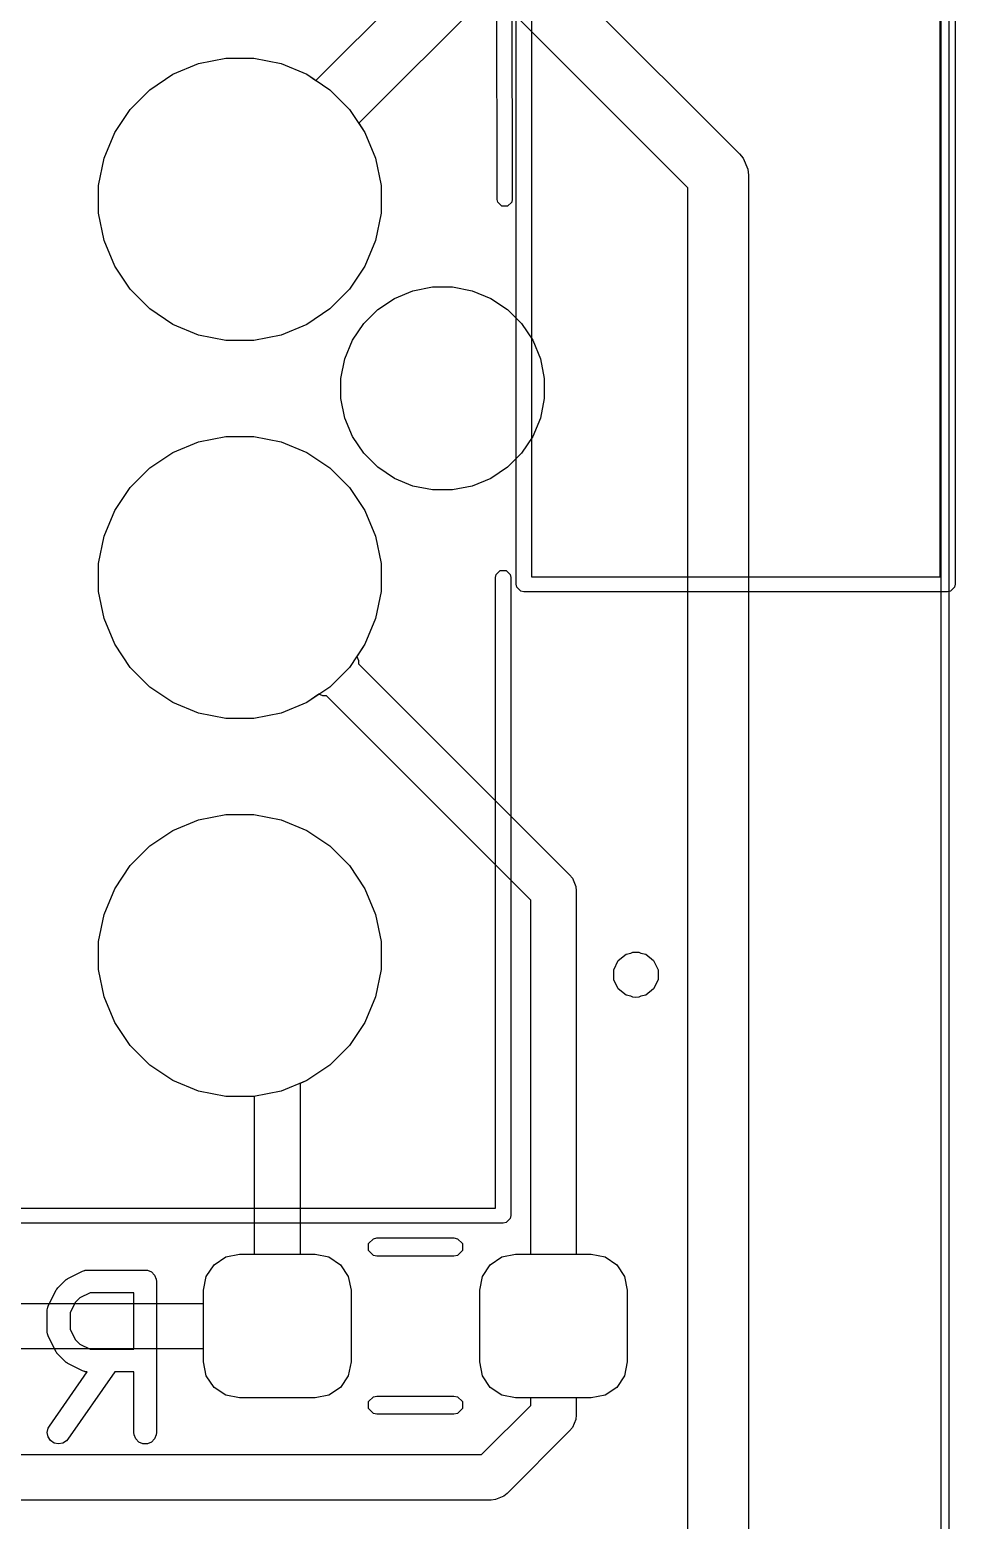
# Model space of a CAD drawing. Header units: inches. Extents: x 1.3 to 5.24, y -7.03 to -1.12.
# Drawn here: x 4.9981 to 5.2388, y -2.708 to -2.32 of the extents above; entities that cross this region are included whole.
import ezdxf

# ---------------------------------------------------------------- set-up
doc = ezdxf.new("R2010")
doc.units = ezdxf.units.IN
doc.header["$MEASUREMENT"] = 0
for name, color, linetype, true_color in [('B.Cu', 153, 'CONTINUOUS', 0x4d7fc4), ('B.Mask', 4, 'CONTINUOUS', 0x02ffee), ('B.Paste', 132, 'CONTINUOUS', 0x00c2c2), ('B.Silkscreen', 31, 'CONTINUOUS', 0xe8b2a7), ('Edge.Cuts', 254, 'CONTINUOUS', 0xd0d2cd), ('F.Cu', 13, 'CONTINUOUS', 0xc83434), ('F.Mask', 201, 'CONTINUOUS', 0xd864ff), ('F.Paste', 253, 'CONTINUOUS', 0xb4a09a), ('F.Silkscreen', 41, 'CONTINUOUS', 0xf2eda1), ('In1.Cu', 91, 'CONTINUOUS', 0x7fc87f), ('In2.Cu', 33, 'CONTINUOUS', 0xce7d2c)]:
    doc.layers.add(name, color=color, linetype=linetype, true_color=true_color)

msp = doc.modelspace()

# ---------------------------------------------------------------- linework, layer by layer
at = {"layer": 'B.Cu', "linetype": 'CONTINUOUS'}
for p, q in [((5.23524, -7.02657), (5.23524, -1.12303)), ((5.2372, -1.12205), (5.2372, -7.02756)), ((5.04204, -2.32885), (5.04914, -2.32744)), ((5.04914, -2.32744), (5.05637, -2.32744)), ((5.05637, -2.32744), (5.06347, -2.32885)), ((5.02934, -2.33564), (5.03536, -2.33162)), ((5.03536, -2.33162), (5.04204, -2.32885)), ((5.06347, -2.32885), (5.07015, -2.33162)), ((5.07015, -2.33162), (5.07617, -2.33564)), ((5.02422, -2.34076), (5.02934, -2.33564)), ((5.07617, -2.33564), (5.08129, -2.34076)), ((5.0202, -2.34677), (5.02422, -2.34076)), ((5.08129, -2.34076), (5.08531, -2.34677)), ((5.01744, -2.35346), (5.0202, -2.34677)), ((5.08531, -2.34677), (5.08808, -2.35346)), ((5.01602, -2.36056), (5.01744, -2.35346)), ((5.08808, -2.35346), (5.08949, -2.36056)), ((5.01602, -2.36779), (5.01602, -2.36056)), ((5.08949, -2.36056), (5.08949, -2.36779)), ((5.01744, -2.37489), (5.01602, -2.36779)), ((5.08949, -2.36779), (5.08808, -2.37489)), ((5.0202, -2.38157), (5.01744, -2.37489)), ((5.08808, -2.37489), (5.08531, -2.38157)), ((5.02422, -2.38759), (5.0202, -2.38157)), ((5.08531, -2.38157), (5.08129, -2.38759)), ((5.02934, -2.3927), (5.02422, -2.38759)), ((5.08129, -2.38759), (5.07617, -2.3927)), ((5.03536, -2.39672), (5.02934, -2.3927)), ((5.07617, -2.3927), (5.07015, -2.39672)), ((5.04204, -2.39949), (5.03536, -2.39672)), ((5.07015, -2.39672), (5.06347, -2.39949)), ((5.04914, -2.4009), (5.04204, -2.39949)), ((5.05637, -2.4009), (5.04914, -2.4009)), ((5.06347, -2.39949), (5.05637, -2.4009)), ((5.03536, -2.43005), (5.04204, -2.42728)), ((5.04204, -2.42728), (5.04914, -2.42587)), ((5.04914, -2.42587), (5.05637, -2.42587)), ((5.05637, -2.42587), (5.06347, -2.42728)), ((5.06347, -2.42728), (5.07015, -2.43005)), ((5.02934, -2.43407), (5.03536, -2.43005)), ((5.07015, -2.43005), (5.07617, -2.43407)), ((5.02422, -2.43918), (5.02934, -2.43407)), ((5.07617, -2.43407), (5.08129, -2.43918)), ((5.0202, -2.4452), (5.02422, -2.43918)), ((5.08129, -2.43918), (5.08531, -2.4452)), ((5.01744, -2.45188), (5.0202, -2.4452)), ((5.08531, -2.4452), (5.08808, -2.45188)), ((5.01602, -2.45898), (5.01744, -2.45188)), ((5.08808, -2.45188), (5.08949, -2.45898)), ((5.01602, -2.46622), (5.01602, -2.45898)), ((5.08949, -2.45898), (5.08949, -2.46622)), ((5.01744, -2.47331), (5.01602, -2.46622)), ((5.08949, -2.46622), (5.08808, -2.47331)), ((5.0202, -2.48), (5.01744, -2.47331)), ((5.08808, -2.47331), (5.08531, -2.48)), ((5.02422, -2.48601), (5.0202, -2.48)), ((5.08531, -2.48), (5.08319, -2.48317)), ((5.02934, -2.49113), (5.02422, -2.48601)), ((5.08319, -2.48317), (5.08361, -2.48419)), ((5.08361, -2.48419), (5.08361, -2.4851)), ((5.08361, -2.4851), (5.13853, -2.54002)), ((5.03536, -2.49515), (5.02934, -2.49113)), ((5.07333, -2.49303), (5.07015, -2.49515)), ((5.07435, -2.49345), (5.07333, -2.49303)), ((5.07526, -2.49345), (5.07435, -2.49345)), ((5.12844, -2.54664), (5.07526, -2.49345)), ((5.04204, -2.49792), (5.03536, -2.49515)), ((5.04914, -2.49933), (5.04204, -2.49792)), ((5.06347, -2.49792), (5.05637, -2.49933)), ((5.07015, -2.49515), (5.06347, -2.49792)), ((5.05637, -2.49933), (5.04914, -2.49933)), ((5.04204, -2.5257), (5.04914, -2.52429)), ((5.04914, -2.52429), (5.05637, -2.52429)), ((5.05637, -2.52429), (5.06347, -2.5257)), ((5.02934, -2.53249), (5.03536, -2.52847)), ((5.03536, -2.52847), (5.04204, -2.5257)), ((5.06347, -2.5257), (5.07015, -2.52847)), ((5.07015, -2.52847), (5.07617, -2.53249)), ((5.02422, -2.53761), (5.02934, -2.53249)), ((5.07617, -2.53249), (5.08129, -2.53761)), ((5.0202, -2.54362), (5.02422, -2.53761)), ((5.08129, -2.53761), (5.08531, -2.54362)), ((5.13853, -2.54002), (5.13926, -2.54091)), ((5.13926, -2.54091), (5.13978, -2.54216)), ((5.01744, -2.55031), (5.0202, -2.54362)), ((5.08531, -2.54362), (5.08808, -2.55031)), ((5.13978, -2.54216), (5.14014, -2.54304)), ((5.14014, -2.54304), (5.14026, -2.54419)), ((5.14026, -2.54419), (5.14026, -2.63878)), ((5.12844, -2.63878), (5.12844, -2.54664)), ((5.01602, -2.55741), (5.01744, -2.55031)), ((5.08808, -2.55031), (5.08949, -2.55741)), ((5.01602, -2.56464), (5.01602, -2.55741)), ((5.08949, -2.55741), (5.08949, -2.56464)), ((5.01744, -2.57174), (5.01602, -2.56464)), ((5.08949, -2.56464), (5.08808, -2.57174)), ((5.0202, -2.57842), (5.01744, -2.57174)), ((5.08808, -2.57174), (5.08531, -2.57842)), ((5.02422, -2.58444), (5.0202, -2.57842)), ((5.08531, -2.57842), (5.08129, -2.58444)), ((5.02934, -2.58955), (5.02422, -2.58444)), ((5.08129, -2.58444), (5.07617, -2.58955)), ((5.03536, -2.59357), (5.02934, -2.58955)), ((5.07617, -2.58955), (5.07015, -2.59357)), ((5.04204, -2.59634), (5.03536, -2.59357)), ((5.07015, -2.59357), (5.06841, -2.5943)), ((5.06841, -2.5943), (5.06841, -2.63878)), ((5.04914, -2.59776), (5.04204, -2.59634)), ((5.05637, -2.59776), (5.04914, -2.59776)), ((5.05659, -2.59771), (5.05637, -2.59776)), ((5.05659, -2.63878), (5.05659, -2.59771)), ((5.04402, -2.64455), (5.04605, -2.64152)), ((5.04605, -2.64152), (5.04908, -2.63949)), ((5.04908, -2.63949), (5.05266, -2.63878)), ((5.05266, -2.63878), (5.05659, -2.63878)), ((5.06841, -2.63878), (5.07234, -2.63878)), ((5.07234, -2.63878), (5.07592, -2.63949)), ((5.07592, -2.63949), (5.07895, -2.64152)), ((5.07895, -2.64152), (5.08098, -2.64455)), ((5.11587, -2.64455), (5.1179, -2.64152)), ((5.1179, -2.64152), (5.12093, -2.63949)), ((5.12093, -2.63949), (5.12451, -2.63878)), ((5.12451, -2.63878), (5.12844, -2.63878)), ((5.14026, -2.63878), (5.14419, -2.63878)), ((5.14419, -2.63878), (5.14777, -2.63949)), ((5.14777, -2.63949), (5.1508, -2.64152)), ((5.1508, -2.64152), (5.15283, -2.64455)), ((5.04331, -2.64813), (5.04402, -2.64455)), ((5.08098, -2.64455), (5.08169, -2.64813)), ((5.11516, -2.64813), (5.11587, -2.64455)), ((5.15283, -2.64455), (5.15354, -2.64813)), ((5.04331, -2.65157), (5.04331, -2.64813)), ((5.08169, -2.64813), (5.08169, -2.66683)), ((5.11516, -2.66683), (5.11516, -2.64813)), ((5.15354, -2.64813), (5.15354, -2.66683)), ((4.90402, -2.65157), (5.04331, -2.65157)), ((5.04331, -2.66339), (4.90157, -2.66339)), ((5.04331, -2.66683), (5.04331, -2.66339)), ((5.04402, -2.67041), (5.04331, -2.66683)), ((5.08169, -2.66683), (5.08098, -2.67041)), ((5.11587, -2.67041), (5.11516, -2.66683)), ((5.15354, -2.66683), (5.15283, -2.67041)), ((5.04605, -2.67344), (5.04402, -2.67041)), ((5.08098, -2.67041), (5.07895, -2.67344)), ((5.1179, -2.67344), (5.11587, -2.67041)), ((5.15283, -2.67041), (5.1508, -2.67344)), ((5.04908, -2.67547), (5.04605, -2.67344)), ((5.05266, -2.67618), (5.04908, -2.67547)), ((5.07234, -2.67618), (5.05266, -2.67618)), ((5.07592, -2.67547), (5.07234, -2.67618)), ((5.07895, -2.67344), (5.07592, -2.67547)), ((5.12093, -2.67547), (5.1179, -2.67344)), ((5.12451, -2.67618), (5.12093, -2.67547)), ((5.12844, -2.67618), (5.12451, -2.67618)), ((5.12844, -2.67816), (5.12844, -2.67618)), ((5.14419, -2.67618), (5.14026, -2.67618)), ((5.14026, -2.67618), (5.14026, -2.68061)), ((5.14777, -2.67547), (5.14419, -2.67618)), ((5.1508, -2.67344), (5.14777, -2.67547)), ((5.11566, -2.69094), (5.12844, -2.67816)), ((5.14026, -2.68061), (5.14014, -2.68176)), ((5.13926, -2.68389), (5.13853, -2.68479)), ((5.14014, -2.68176), (5.13926, -2.68389)), ((5.13853, -2.68479), (5.12229, -2.70103)), ((4.90402, -2.69094), (5.11566, -2.69094)), ((5.11811, -2.70276), (4.90157, -2.70276)), ((5.11926, -2.70264), (5.11811, -2.70276)), ((5.12014, -2.70228), (5.11926, -2.70264)), ((5.12139, -2.70176), (5.12014, -2.70228)), ((5.12229, -2.70103), (5.12139, -2.70176))]:
    msp.add_line(p, q, dxfattribs=at)
at = {"layer": 'B.Mask', "linetype": 'CONTINUOUS'}
for p, q in [((5.23524, -7.02657), (5.23524, -1.12303)), ((5.2372, -1.12205), (5.2372, -7.02756)), ((5.04204, -2.32885), (5.04914, -2.32744)), ((5.04914, -2.32744), (5.05637, -2.32744)), ((5.05637, -2.32744), (5.06347, -2.32885)), ((5.02934, -2.33564), (5.03536, -2.33162)), ((5.03536, -2.33162), (5.04204, -2.32885)), ((5.06347, -2.32885), (5.07015, -2.33162)), ((5.07015, -2.33162), (5.07617, -2.33564)), ((5.02422, -2.34076), (5.02934, -2.33564)), ((5.07617, -2.33564), (5.08129, -2.34076)), ((5.0202, -2.34677), (5.02422, -2.34076)), ((5.08129, -2.34076), (5.08531, -2.34677)), ((5.01744, -2.35346), (5.0202, -2.34677)), ((5.08531, -2.34677), (5.08808, -2.35346)), ((5.01602, -2.36056), (5.01744, -2.35346)), ((5.08808, -2.35346), (5.08949, -2.36056)), ((5.01602, -2.36779), (5.01602, -2.36056)), ((5.08949, -2.36056), (5.08949, -2.36779)), ((5.01744, -2.37489), (5.01602, -2.36779)), ((5.08949, -2.36779), (5.08808, -2.37489)), ((5.0202, -2.38157), (5.01744, -2.37489)), ((5.08808, -2.37489), (5.08531, -2.38157)), ((5.02422, -2.38759), (5.0202, -2.38157)), ((5.08531, -2.38157), (5.08129, -2.38759)), ((5.02934, -2.3927), (5.02422, -2.38759)), ((5.08129, -2.38759), (5.07617, -2.3927)), ((5.09298, -2.38995), (5.0978, -2.38796)), ((5.0978, -2.38796), (5.10291, -2.38694)), ((5.10291, -2.38694), (5.10812, -2.38694)), ((5.10812, -2.38694), (5.11323, -2.38796)), ((5.11323, -2.38796), (5.11804, -2.38995)), ((5.03536, -2.39672), (5.02934, -2.3927)), ((5.07617, -2.3927), (5.07015, -2.39672)), ((5.08497, -2.39653), (5.08865, -2.39284)), ((5.08865, -2.39284), (5.09298, -2.38995)), ((5.11804, -2.38995), (5.12237, -2.39284)), ((5.12237, -2.39284), (5.12605, -2.39653)), ((5.04204, -2.39949), (5.03536, -2.39672)), ((5.07015, -2.39672), (5.06347, -2.39949)), ((5.08207, -2.40086), (5.08497, -2.39653)), ((5.12605, -2.39653), (5.12895, -2.40086)), ((5.04914, -2.4009), (5.04204, -2.39949)), ((5.05637, -2.4009), (5.04914, -2.4009)), ((5.06347, -2.39949), (5.05637, -2.4009)), ((5.08008, -2.40567), (5.08207, -2.40086)), ((5.12895, -2.40086), (5.13094, -2.40567)), ((5.07906, -2.41078), (5.08008, -2.40567)), ((5.13094, -2.40567), (5.13196, -2.41078)), ((5.07906, -2.41599), (5.07906, -2.41078)), ((5.13196, -2.41078), (5.13196, -2.41599)), ((5.08008, -2.4211), (5.07906, -2.41599)), ((5.13196, -2.41599), (5.13094, -2.4211)), ((5.08207, -2.42591), (5.08008, -2.4211)), ((5.13094, -2.4211), (5.12895, -2.42591)), ((5.03536, -2.43005), (5.04204, -2.42728)), ((5.04204, -2.42728), (5.04914, -2.42587)), ((5.04914, -2.42587), (5.05637, -2.42587)), ((5.05637, -2.42587), (5.06347, -2.42728)), ((5.06347, -2.42728), (5.07015, -2.43005)), ((5.08497, -2.43024), (5.08207, -2.42591)), ((5.12895, -2.42591), (5.12605, -2.43024)), ((5.02934, -2.43407), (5.03536, -2.43005)), ((5.07015, -2.43005), (5.07617, -2.43407)), ((5.08865, -2.43393), (5.08497, -2.43024)), ((5.12605, -2.43024), (5.12237, -2.43393)), ((5.02422, -2.43918), (5.02934, -2.43407)), ((5.07617, -2.43407), (5.08129, -2.43918)), ((5.09298, -2.43682), (5.08865, -2.43393)), ((5.12237, -2.43393), (5.11804, -2.43682)), ((5.0202, -2.4452), (5.02422, -2.43918)), ((5.08129, -2.43918), (5.08531, -2.4452)), ((5.0978, -2.43882), (5.09298, -2.43682)), ((5.10291, -2.43983), (5.0978, -2.43882)), ((5.10812, -2.43983), (5.10291, -2.43983)), ((5.11323, -2.43882), (5.10812, -2.43983)), ((5.11804, -2.43682), (5.11323, -2.43882)), ((5.01744, -2.45188), (5.0202, -2.4452)), ((5.08531, -2.4452), (5.08808, -2.45188)), ((5.01602, -2.45898), (5.01744, -2.45188)), ((5.08808, -2.45188), (5.08949, -2.45898)), ((5.01602, -2.46622), (5.01602, -2.45898)), ((5.08949, -2.45898), (5.08949, -2.46622)), ((5.01744, -2.47331), (5.01602, -2.46622)), ((5.08949, -2.46622), (5.08808, -2.47331)), ((5.0202, -2.48), (5.01744, -2.47331)), ((5.08808, -2.47331), (5.08531, -2.48)), ((5.02422, -2.48601), (5.0202, -2.48)), ((5.08531, -2.48), (5.08129, -2.48601)), ((5.02934, -2.49113), (5.02422, -2.48601)), ((5.08129, -2.48601), (5.07617, -2.49113)), ((5.03536, -2.49515), (5.02934, -2.49113)), ((5.07617, -2.49113), (5.07015, -2.49515)), ((5.04204, -2.49792), (5.03536, -2.49515)), ((5.04914, -2.49933), (5.04204, -2.49792)), ((5.06347, -2.49792), (5.05637, -2.49933)), ((5.07015, -2.49515), (5.06347, -2.49792)), ((5.05637, -2.49933), (5.04914, -2.49933)), ((5.04204, -2.5257), (5.04914, -2.52429)), ((5.04914, -2.52429), (5.05637, -2.52429)), ((5.05637, -2.52429), (5.06347, -2.5257)), ((5.02934, -2.53249), (5.03536, -2.52847)), ((5.03536, -2.52847), (5.04204, -2.5257)), ((5.06347, -2.5257), (5.07015, -2.52847)), ((5.07015, -2.52847), (5.07617, -2.53249)), ((5.02422, -2.53761), (5.02934, -2.53249)), ((5.07617, -2.53249), (5.08129, -2.53761)), ((5.0202, -2.54362), (5.02422, -2.53761)), ((5.08129, -2.53761), (5.08531, -2.54362)), ((5.01744, -2.55031), (5.0202, -2.54362)), ((5.08531, -2.54362), (5.08808, -2.55031)), ((5.01602, -2.55741), (5.01744, -2.55031)), ((5.08808, -2.55031), (5.08949, -2.55741)), ((5.01602, -2.56464), (5.01602, -2.55741)), ((5.08949, -2.55741), (5.08949, -2.56464)), ((5.01744, -2.57174), (5.01602, -2.56464)), ((5.08949, -2.56464), (5.08808, -2.57174)), ((5.0202, -2.57842), (5.01744, -2.57174)), ((5.08808, -2.57174), (5.08531, -2.57842)), ((5.02422, -2.58444), (5.0202, -2.57842)), ((5.08531, -2.57842), (5.08129, -2.58444)), ((5.02934, -2.58955), (5.02422, -2.58444)), ((5.08129, -2.58444), (5.07617, -2.58955)), ((5.03536, -2.59357), (5.02934, -2.58955)), ((5.07617, -2.58955), (5.07015, -2.59357)), ((5.04204, -2.59634), (5.03536, -2.59357)), ((5.07015, -2.59357), (5.06347, -2.59634)), ((5.04914, -2.59776), (5.04204, -2.59634)), ((5.05637, -2.59776), (5.04914, -2.59776)), ((5.06347, -2.59634), (5.05637, -2.59776)), ((5.04402, -2.64455), (5.04605, -2.64152)), ((5.04605, -2.64152), (5.04908, -2.63949)), ((5.04908, -2.63949), (5.05266, -2.63878)), ((5.05266, -2.63878), (5.07234, -2.63878)), ((5.07234, -2.63878), (5.07592, -2.63949)), ((5.07592, -2.63949), (5.07895, -2.64152)), ((5.07895, -2.64152), (5.08098, -2.64455)), ((5.11587, -2.64455), (5.1179, -2.64152)), ((5.1179, -2.64152), (5.12093, -2.63949)), ((5.12093, -2.63949), (5.12451, -2.63878)), ((5.12451, -2.63878), (5.14419, -2.63878)), ((5.14419, -2.63878), (5.14777, -2.63949)), ((5.14777, -2.63949), (5.1508, -2.64152)), ((5.1508, -2.64152), (5.15283, -2.64455)), ((5.04331, -2.64813), (5.04402, -2.64455)), ((5.08098, -2.64455), (5.08169, -2.64813)), ((5.11516, -2.64813), (5.11587, -2.64455)), ((5.15283, -2.64455), (5.15354, -2.64813)), ((5.04331, -2.66683), (5.04331, -2.64813)), ((5.08169, -2.64813), (5.08169, -2.66683)), ((5.11516, -2.66683), (5.11516, -2.64813)), ((5.15354, -2.64813), (5.15354, -2.66683)), ((5.04402, -2.67041), (5.04331, -2.66683)), ((5.08169, -2.66683), (5.08098, -2.67041)), ((5.11587, -2.67041), (5.11516, -2.66683)), ((5.15354, -2.66683), (5.15283, -2.67041)), ((5.04605, -2.67344), (5.04402, -2.67041)), ((5.08098, -2.67041), (5.07895, -2.67344)), ((5.1179, -2.67344), (5.11587, -2.67041)), ((5.15283, -2.67041), (5.1508, -2.67344)), ((5.04908, -2.67547), (5.04605, -2.67344)), ((5.05266, -2.67618), (5.04908, -2.67547)), ((5.07234, -2.67618), (5.05266, -2.67618)), ((5.07592, -2.67547), (5.07234, -2.67618)), ((5.07895, -2.67344), (5.07592, -2.67547)), ((5.12093, -2.67547), (5.1179, -2.67344)), ((5.12451, -2.67618), (5.12093, -2.67547)), ((5.14419, -2.67618), (5.12451, -2.67618)), ((5.14777, -2.67547), (5.14419, -2.67618)), ((5.1508, -2.67344), (5.14777, -2.67547))]:
    msp.add_line(p, q, dxfattribs=at)
at = {"layer": 'B.Paste', "linetype": 'CONTINUOUS'}
for p, q in [((5.23524, -7.02657), (5.23524, -1.12303)), ((5.2372, -1.12205), (5.2372, -7.02756)), ((5.04402, -2.64455), (5.04605, -2.64152)), ((5.04605, -2.64152), (5.04908, -2.63949)), ((5.04908, -2.63949), (5.05266, -2.63878)), ((5.05266, -2.63878), (5.07234, -2.63878)), ((5.07234, -2.63878), (5.07592, -2.63949)), ((5.07592, -2.63949), (5.07895, -2.64152)), ((5.07895, -2.64152), (5.08098, -2.64455)), ((5.11587, -2.64455), (5.1179, -2.64152)), ((5.1179, -2.64152), (5.12093, -2.63949)), ((5.12093, -2.63949), (5.12451, -2.63878)), ((5.12451, -2.63878), (5.14419, -2.63878)), ((5.14419, -2.63878), (5.14777, -2.63949)), ((5.14777, -2.63949), (5.1508, -2.64152)), ((5.1508, -2.64152), (5.15283, -2.64455)), ((5.04331, -2.64813), (5.04402, -2.64455)), ((5.08098, -2.64455), (5.08169, -2.64813)), ((5.11516, -2.64813), (5.11587, -2.64455)), ((5.15283, -2.64455), (5.15354, -2.64813)), ((5.04331, -2.66683), (5.04331, -2.64813)), ((5.08169, -2.64813), (5.08169, -2.66683)), ((5.11516, -2.66683), (5.11516, -2.64813)), ((5.15354, -2.64813), (5.15354, -2.66683)), ((5.04402, -2.67041), (5.04331, -2.66683)), ((5.08169, -2.66683), (5.08098, -2.67041)), ((5.11587, -2.67041), (5.11516, -2.66683)), ((5.15354, -2.66683), (5.15283, -2.67041)), ((5.04605, -2.67344), (5.04402, -2.67041)), ((5.08098, -2.67041), (5.07895, -2.67344)), ((5.1179, -2.67344), (5.11587, -2.67041)), ((5.15283, -2.67041), (5.1508, -2.67344)), ((5.04908, -2.67547), (5.04605, -2.67344)), ((5.05266, -2.67618), (5.04908, -2.67547)), ((5.07234, -2.67618), (5.05266, -2.67618)), ((5.07592, -2.67547), (5.07234, -2.67618)), ((5.07895, -2.67344), (5.07592, -2.67547)), ((5.12093, -2.67547), (5.1179, -2.67344)), ((5.12451, -2.67618), (5.12093, -2.67547)), ((5.14419, -2.67618), (5.12451, -2.67618)), ((5.14777, -2.67547), (5.14419, -2.67618)), ((5.1508, -2.67344), (5.14777, -2.67547))]:
    msp.add_line(p, q, dxfattribs=at)
at = {"layer": 'B.Silkscreen', "linetype": 'CONTINUOUS'}
for p, q in [((5.23524, -7.02657), (5.23524, -1.12303)), ((5.2372, -1.12205), (5.2372, -7.02756)), ((5.08621, -2.63601), (5.08749, -2.63473)), ((5.08621, -2.63781), (5.08621, -2.63601)), ((5.08749, -2.63909), (5.08621, -2.63781)), ((5.08749, -2.63473), (5.0884, -2.63455)), ((5.0884, -2.63455), (5.10845, -2.63455)), ((5.10845, -2.63455), (5.10936, -2.63473)), ((5.10936, -2.63473), (5.11064, -2.63601)), ((5.11064, -2.63781), (5.10936, -2.63909)), ((5.11064, -2.63601), (5.11064, -2.63781)), ((5.0884, -2.63927), (5.08749, -2.63909)), ((5.10845, -2.63927), (5.0884, -2.63927)), ((5.10936, -2.63909), (5.10845, -2.63927)), ((5.00541, -2.64752), (5.00729, -2.64565)), ((5.00729, -2.64565), (5.00751, -2.64546)), ((5.00751, -2.64546), (5.00756, -2.6454)), ((5.00756, -2.6454), (5.00765, -2.64535)), ((5.00765, -2.64535), (5.00773, -2.64528)), ((5.00773, -2.64528), (5.00781, -2.64525)), ((5.00781, -2.64525), (5.00805, -2.64509)), ((5.00805, -2.64509), (5.0118, -2.64322)), ((5.0118, -2.64322), (5.01234, -2.64301)), ((5.01234, -2.64301), (5.01245, -2.643)), ((5.01245, -2.643), (5.01255, -2.64296)), ((5.01255, -2.64296), (5.01312, -2.64291)), ((5.01312, -2.64291), (5.02812, -2.64291)), ((5.02812, -2.64291), (5.0287, -2.64296)), ((5.0287, -2.64296), (5.02976, -2.6434)), ((5.02976, -2.6434), (5.03058, -2.64422)), ((5.03058, -2.64422), (5.03102, -2.64528)), ((5.03102, -2.64528), (5.03107, -2.64586)), ((5.03107, -2.64586), (5.03107, -2.68523)), ((5.00298, -2.65204), (5.00486, -2.64829)), ((5.00486, -2.64829), (5.00501, -2.64804)), ((5.00501, -2.64804), (5.00504, -2.64797)), ((5.00504, -2.64797), (5.00511, -2.64789)), ((5.00511, -2.64789), (5.00517, -2.6478)), ((5.00517, -2.6478), (5.00523, -2.64775)), ((5.00523, -2.64775), (5.00541, -2.64752)), ((5.01382, -2.64881), (5.01112, -2.65016)), ((5.02517, -2.64881), (5.01382, -2.64881)), ((5.02517, -2.66353), (5.02517, -2.64881)), ((5.00267, -2.65336), (5.00273, -2.65278)), ((5.00267, -2.65898), (5.00267, -2.65336)), ((5.00273, -2.65278), (5.00277, -2.65268)), ((5.00277, -2.65268), (5.00278, -2.65258)), ((5.00278, -2.65258), (5.00298, -2.65204)), ((5.00993, -2.65136), (5.00858, -2.65406)), ((5.01112, -2.65016), (5.00993, -2.65136)), ((5.00858, -2.65406), (5.00858, -2.65829)), ((5.00273, -2.65956), (5.00267, -2.65898)), ((5.00277, -2.65966), (5.00273, -2.65956)), ((5.00278, -2.65976), (5.00277, -2.65966)), ((5.00298, -2.6603), (5.00278, -2.65976)), ((5.00486, -2.66405), (5.00298, -2.6603)), ((5.00858, -2.65829), (5.00993, -2.66098)), ((5.00993, -2.66098), (5.01112, -2.66218)), ((5.00501, -2.6643), (5.00486, -2.66405)), ((5.00504, -2.66437), (5.00501, -2.6643)), ((5.00511, -2.66445), (5.00504, -2.66437)), ((5.00517, -2.66454), (5.00511, -2.66445)), ((5.00523, -2.66459), (5.00517, -2.66454)), ((5.00541, -2.66482), (5.00523, -2.66459)), ((5.00729, -2.66669), (5.00541, -2.66482)), ((5.01112, -2.66218), (5.01382, -2.66353)), ((5.01382, -2.66353), (5.02517, -2.66353)), ((5.00751, -2.66688), (5.00729, -2.66669)), ((5.00756, -2.66694), (5.00751, -2.66688)), ((5.00765, -2.667), (5.00756, -2.66694)), ((5.00773, -2.66706), (5.00765, -2.667)), ((5.00781, -2.66709), (5.00773, -2.66706)), ((5.00805, -2.66725), (5.00781, -2.66709)), ((5.0118, -2.66912), (5.00805, -2.66725)), ((5.01234, -2.66933), (5.0118, -2.66912)), ((5.00321, -2.68354), (5.01308, -2.66943)), ((5.02028, -2.66943), (5.00804, -2.68692)), ((5.01245, -2.66934), (5.01234, -2.66933)), ((5.01255, -2.66938), (5.01245, -2.66934)), ((5.01308, -2.66943), (5.01255, -2.66938)), ((5.02517, -2.66943), (5.02028, -2.66943)), ((5.02517, -2.68523), (5.02517, -2.66943)), ((5.08621, -2.67715), (5.08749, -2.67587)), ((5.08749, -2.67587), (5.0884, -2.67569)), ((5.0884, -2.67569), (5.10845, -2.67569)), ((5.10845, -2.67569), (5.10936, -2.67587)), ((5.10936, -2.67587), (5.11064, -2.67715)), ((5.08621, -2.67896), (5.08621, -2.67715)), ((5.08749, -2.68023), (5.08621, -2.67896)), ((5.0884, -2.68041), (5.08749, -2.68023)), ((5.10845, -2.68041), (5.0884, -2.68041)), ((5.10936, -2.68023), (5.10845, -2.68041)), ((5.11064, -2.67896), (5.10936, -2.68023)), ((5.11064, -2.67715), (5.11064, -2.67896)), ((5.00267, -2.68517), (5.00292, -2.68404)), ((5.00292, -2.68404), (5.00321, -2.68354)), ((5.00287, -2.6863), (5.00267, -2.68517)), ((5.00349, -2.68727), (5.00287, -2.6863)), ((5.00444, -2.68793), (5.00349, -2.68727)), ((5.00556, -2.68818), (5.00444, -2.68793)), ((5.00669, -2.68798), (5.00556, -2.68818)), ((5.00767, -2.68736), (5.00669, -2.68798)), ((5.00804, -2.68692), (5.00767, -2.68736)), ((5.02523, -2.68581), (5.02517, -2.68523)), ((5.02567, -2.68687), (5.02523, -2.68581)), ((5.02648, -2.68768), (5.02567, -2.68687)), ((5.02755, -2.68813), (5.02648, -2.68768)), ((5.0287, -2.68813), (5.02755, -2.68813)), ((5.02976, -2.68768), (5.0287, -2.68813)), ((5.03058, -2.68687), (5.02976, -2.68768)), ((5.03102, -2.68581), (5.03058, -2.68687)), ((5.03107, -2.68523), (5.03102, -2.68581))]:
    msp.add_line(p, q, dxfattribs=at)
at = {"layer": 'Edge.Cuts', "linetype": 'CONTINUOUS'}
for p, q in [((5.23524, -7.02657), (5.23524, -1.12303)), ((5.2372, -1.12205), (5.2372, -7.02756))]:
    msp.add_line(p, q, dxfattribs=at)
at = {"layer": 'F.Cu', "linetype": 'CONTINUOUS'}
for p, q in [((5.23524, -7.02657), (5.23524, -1.12303)), ((5.2372, -1.12205), (5.2372, -7.02756)), ((5.07256, -2.33323), (5.11024, -2.29556)), ((5.12598, -2.29556), (5.18273, -2.35231)), ((5.11811, -2.30995), (5.0837, -2.34437)), ((5.16929, -2.36114), (5.11811, -2.30995)), ((5.04204, -2.32885), (5.04914, -2.32744)), ((5.04914, -2.32744), (5.05637, -2.32744)), ((5.05637, -2.32744), (5.06347, -2.32885)), ((5.02934, -2.33564), (5.03536, -2.33162)), ((5.03536, -2.33162), (5.04204, -2.32885)), ((5.06347, -2.32885), (5.07015, -2.33162)), ((5.07015, -2.33162), (5.07256, -2.33323)), ((5.02422, -2.34076), (5.02934, -2.33564)), ((5.0202, -2.34677), (5.02422, -2.34076)), ((5.01744, -2.35346), (5.0202, -2.34677)), ((5.0837, -2.34437), (5.08531, -2.34677)), ((5.08531, -2.34677), (5.08808, -2.35346)), ((5.01602, -2.36056), (5.01744, -2.35346)), ((5.08808, -2.35346), (5.08949, -2.36056)), ((5.18273, -2.35231), (5.18371, -2.3535)), ((5.18371, -2.3535), (5.18489, -2.35634)), ((5.18489, -2.35634), (5.18504, -2.35787)), ((5.18504, -2.35787), (5.18504, -2.71654)), ((5.01602, -2.36779), (5.01602, -2.36056)), ((5.08949, -2.36056), (5.08949, -2.36779)), ((5.16929, -2.71327), (5.16929, -2.36114)), ((5.01744, -2.37489), (5.01602, -2.36779)), ((5.08949, -2.36779), (5.08808, -2.37489)), ((5.0202, -2.38157), (5.01744, -2.37489)), ((5.08808, -2.37489), (5.08531, -2.38157)), ((5.02422, -2.38759), (5.0202, -2.38157)), ((5.08531, -2.38157), (5.08129, -2.38759)), ((5.02934, -2.3927), (5.02422, -2.38759)), ((5.08129, -2.38759), (5.07617, -2.3927)), ((5.03536, -2.39672), (5.02934, -2.3927)), ((5.07617, -2.3927), (5.07015, -2.39672)), ((5.04204, -2.39949), (5.03536, -2.39672)), ((5.07015, -2.39672), (5.06347, -2.39949)), ((5.04914, -2.4009), (5.04204, -2.39949)), ((5.05637, -2.4009), (5.04914, -2.4009)), ((5.06347, -2.39949), (5.05637, -2.4009)), ((5.03536, -2.43005), (5.04204, -2.42728)), ((5.04204, -2.42728), (5.04914, -2.42587)), ((5.04914, -2.42587), (5.05637, -2.42587)), ((5.05637, -2.42587), (5.06347, -2.42728)), ((5.06347, -2.42728), (5.07015, -2.43005)), ((5.02934, -2.43407), (5.03536, -2.43005)), ((5.07015, -2.43005), (5.07617, -2.43407)), ((5.02422, -2.43918), (5.02934, -2.43407)), ((5.07617, -2.43407), (5.08129, -2.43918)), ((5.0202, -2.4452), (5.02422, -2.43918)), ((5.08129, -2.43918), (5.08531, -2.4452)), ((5.01744, -2.45188), (5.0202, -2.4452)), ((5.08531, -2.4452), (5.08808, -2.45188)), ((5.01602, -2.45898), (5.01744, -2.45188)), ((5.08808, -2.45188), (5.08949, -2.45898)), ((5.01602, -2.46622), (5.01602, -2.45898)), ((5.08949, -2.45898), (5.08949, -2.46622)), ((5.01744, -2.47331), (5.01602, -2.46622)), ((5.08949, -2.46622), (5.08808, -2.47331)), ((5.0202, -2.48), (5.01744, -2.47331)), ((5.08808, -2.47331), (5.08531, -2.48)), ((5.02422, -2.48601), (5.0202, -2.48)), ((5.08531, -2.48), (5.08129, -2.48601)), ((5.02934, -2.49113), (5.02422, -2.48601)), ((5.08129, -2.48601), (5.07617, -2.49113)), ((5.03536, -2.49515), (5.02934, -2.49113)), ((5.07617, -2.49113), (5.07015, -2.49515)), ((5.04204, -2.49792), (5.03536, -2.49515)), ((5.04914, -2.49933), (5.04204, -2.49792)), ((5.06347, -2.49792), (5.05637, -2.49933)), ((5.07015, -2.49515), (5.06347, -2.49792)), ((5.05637, -2.49933), (5.04914, -2.49933)), ((5.04204, -2.5257), (5.04914, -2.52429)), ((5.04914, -2.52429), (5.05637, -2.52429)), ((5.05637, -2.52429), (5.06347, -2.5257)), ((5.02934, -2.53249), (5.03536, -2.52847)), ((5.03536, -2.52847), (5.04204, -2.5257)), ((5.06347, -2.5257), (5.07015, -2.52847)), ((5.07015, -2.52847), (5.07617, -2.53249)), ((5.02422, -2.53761), (5.02934, -2.53249)), ((5.07617, -2.53249), (5.08129, -2.53761)), ((5.0202, -2.54362), (5.02422, -2.53761)), ((5.08129, -2.53761), (5.08531, -2.54362)), ((5.01744, -2.55031), (5.0202, -2.54362)), ((5.08531, -2.54362), (5.08808, -2.55031)), ((5.01602, -2.55741), (5.01744, -2.55031)), ((5.08808, -2.55031), (5.08949, -2.55741)), ((5.01602, -2.56464), (5.01602, -2.55741)), ((5.08949, -2.55741), (5.08949, -2.56464)), ((5.01744, -2.57174), (5.01602, -2.56464)), ((5.08949, -2.56464), (5.08808, -2.57174)), ((5.0202, -2.57842), (5.01744, -2.57174)), ((5.08808, -2.57174), (5.08531, -2.57842)), ((5.02422, -2.58444), (5.0202, -2.57842)), ((5.08531, -2.57842), (5.08129, -2.58444)), ((5.02934, -2.58955), (5.02422, -2.58444)), ((5.08129, -2.58444), (5.07617, -2.58955)), ((5.03536, -2.59357), (5.02934, -2.58955)), ((5.07617, -2.58955), (5.07015, -2.59357)), ((5.04204, -2.59634), (5.03536, -2.59357)), ((5.07015, -2.59357), (5.06347, -2.59634)), ((5.04914, -2.59776), (5.04204, -2.59634)), ((5.05637, -2.59776), (5.04914, -2.59776)), ((5.06347, -2.59634), (5.05637, -2.59776))]:
    msp.add_line(p, q, dxfattribs=at)
at = {"layer": 'F.Mask', "linetype": 'CONTINUOUS'}
for p, q in [((5.23524, -7.02657), (5.23524, -1.12303)), ((5.2372, -1.12205), (5.2372, -7.02756)), ((5.04204, -2.32885), (5.04914, -2.32744)), ((5.04914, -2.32744), (5.05637, -2.32744)), ((5.05637, -2.32744), (5.06347, -2.32885)), ((5.02934, -2.33564), (5.03536, -2.33162)), ((5.03536, -2.33162), (5.04204, -2.32885)), ((5.06347, -2.32885), (5.07015, -2.33162)), ((5.07015, -2.33162), (5.07617, -2.33564)), ((5.02422, -2.34076), (5.02934, -2.33564)), ((5.07617, -2.33564), (5.08129, -2.34076)), ((5.0202, -2.34677), (5.02422, -2.34076)), ((5.08129, -2.34076), (5.08531, -2.34677)), ((5.01744, -2.35346), (5.0202, -2.34677)), ((5.08531, -2.34677), (5.08808, -2.35346)), ((5.01602, -2.36056), (5.01744, -2.35346)), ((5.08808, -2.35346), (5.08949, -2.36056)), ((5.01602, -2.36779), (5.01602, -2.36056)), ((5.08949, -2.36056), (5.08949, -2.36779)), ((5.01744, -2.37489), (5.01602, -2.36779)), ((5.08949, -2.36779), (5.08808, -2.37489)), ((5.0202, -2.38157), (5.01744, -2.37489)), ((5.08808, -2.37489), (5.08531, -2.38157)), ((5.02422, -2.38759), (5.0202, -2.38157)), ((5.08531, -2.38157), (5.08129, -2.38759)), ((5.02934, -2.3927), (5.02422, -2.38759)), ((5.08129, -2.38759), (5.07617, -2.3927)), ((5.09298, -2.38995), (5.0978, -2.38796)), ((5.0978, -2.38796), (5.10291, -2.38694)), ((5.10291, -2.38694), (5.10812, -2.38694)), ((5.10812, -2.38694), (5.11323, -2.38796)), ((5.11323, -2.38796), (5.11804, -2.38995)), ((5.03536, -2.39672), (5.02934, -2.3927)), ((5.07617, -2.3927), (5.07015, -2.39672)), ((5.08497, -2.39653), (5.08865, -2.39284)), ((5.08865, -2.39284), (5.09298, -2.38995)), ((5.11804, -2.38995), (5.12237, -2.39284)), ((5.12237, -2.39284), (5.12605, -2.39653)), ((5.04204, -2.39949), (5.03536, -2.39672)), ((5.07015, -2.39672), (5.06347, -2.39949)), ((5.08207, -2.40086), (5.08497, -2.39653)), ((5.12605, -2.39653), (5.12895, -2.40086)), ((5.04914, -2.4009), (5.04204, -2.39949)), ((5.05637, -2.4009), (5.04914, -2.4009)), ((5.06347, -2.39949), (5.05637, -2.4009)), ((5.08008, -2.40567), (5.08207, -2.40086)), ((5.12895, -2.40086), (5.13094, -2.40567)), ((5.07906, -2.41078), (5.08008, -2.40567)), ((5.13094, -2.40567), (5.13196, -2.41078)), ((5.07906, -2.41599), (5.07906, -2.41078)), ((5.13196, -2.41078), (5.13196, -2.41599)), ((5.08008, -2.4211), (5.07906, -2.41599)), ((5.13196, -2.41599), (5.13094, -2.4211)), ((5.08207, -2.42591), (5.08008, -2.4211)), ((5.13094, -2.4211), (5.12895, -2.42591)), ((5.03536, -2.43005), (5.04204, -2.42728)), ((5.04204, -2.42728), (5.04914, -2.42587)), ((5.04914, -2.42587), (5.05637, -2.42587)), ((5.05637, -2.42587), (5.06347, -2.42728)), ((5.06347, -2.42728), (5.07015, -2.43005)), ((5.08497, -2.43024), (5.08207, -2.42591)), ((5.12895, -2.42591), (5.12605, -2.43024)), ((5.02934, -2.43407), (5.03536, -2.43005)), ((5.07015, -2.43005), (5.07617, -2.43407)), ((5.08865, -2.43393), (5.08497, -2.43024)), ((5.12605, -2.43024), (5.12237, -2.43393)), ((5.02422, -2.43918), (5.02934, -2.43407)), ((5.07617, -2.43407), (5.08129, -2.43918)), ((5.09298, -2.43682), (5.08865, -2.43393)), ((5.12237, -2.43393), (5.11804, -2.43682)), ((5.0202, -2.4452), (5.02422, -2.43918)), ((5.08129, -2.43918), (5.08531, -2.4452)), ((5.0978, -2.43882), (5.09298, -2.43682)), ((5.10291, -2.43983), (5.0978, -2.43882)), ((5.10812, -2.43983), (5.10291, -2.43983)), ((5.11323, -2.43882), (5.10812, -2.43983)), ((5.11804, -2.43682), (5.11323, -2.43882)), ((5.01744, -2.45188), (5.0202, -2.4452)), ((5.08531, -2.4452), (5.08808, -2.45188)), ((5.01602, -2.45898), (5.01744, -2.45188)), ((5.08808, -2.45188), (5.08949, -2.45898)), ((5.01602, -2.46622), (5.01602, -2.45898)), ((5.08949, -2.45898), (5.08949, -2.46622)), ((5.01744, -2.47331), (5.01602, -2.46622)), ((5.08949, -2.46622), (5.08808, -2.47331)), ((5.0202, -2.48), (5.01744, -2.47331)), ((5.08808, -2.47331), (5.08531, -2.48)), ((5.02422, -2.48601), (5.0202, -2.48)), ((5.08531, -2.48), (5.08129, -2.48601)), ((5.02934, -2.49113), (5.02422, -2.48601)), ((5.08129, -2.48601), (5.07617, -2.49113)), ((5.03536, -2.49515), (5.02934, -2.49113)), ((5.07617, -2.49113), (5.07015, -2.49515)), ((5.04204, -2.49792), (5.03536, -2.49515)), ((5.04914, -2.49933), (5.04204, -2.49792)), ((5.06347, -2.49792), (5.05637, -2.49933)), ((5.07015, -2.49515), (5.06347, -2.49792)), ((5.05637, -2.49933), (5.04914, -2.49933)), ((5.04204, -2.5257), (5.04914, -2.52429)), ((5.04914, -2.52429), (5.05637, -2.52429)), ((5.05637, -2.52429), (5.06347, -2.5257)), ((5.02934, -2.53249), (5.03536, -2.52847)), ((5.03536, -2.52847), (5.04204, -2.5257)), ((5.06347, -2.5257), (5.07015, -2.52847)), ((5.07015, -2.52847), (5.07617, -2.53249)), ((5.02422, -2.53761), (5.02934, -2.53249)), ((5.07617, -2.53249), (5.08129, -2.53761)), ((5.0202, -2.54362), (5.02422, -2.53761)), ((5.08129, -2.53761), (5.08531, -2.54362)), ((5.01744, -2.55031), (5.0202, -2.54362)), ((5.08531, -2.54362), (5.08808, -2.55031)), ((5.01602, -2.55741), (5.01744, -2.55031)), ((5.08808, -2.55031), (5.08949, -2.55741)), ((5.01602, -2.56464), (5.01602, -2.55741)), ((5.08949, -2.55741), (5.08949, -2.56464)), ((5.01744, -2.57174), (5.01602, -2.56464)), ((5.08949, -2.56464), (5.08808, -2.57174)), ((5.0202, -2.57842), (5.01744, -2.57174)), ((5.08808, -2.57174), (5.08531, -2.57842)), ((5.02422, -2.58444), (5.0202, -2.57842)), ((5.08531, -2.57842), (5.08129, -2.58444)), ((5.02934, -2.58955), (5.02422, -2.58444)), ((5.08129, -2.58444), (5.07617, -2.58955)), ((5.03536, -2.59357), (5.02934, -2.58955)), ((5.07617, -2.58955), (5.07015, -2.59357)), ((5.04204, -2.59634), (5.03536, -2.59357)), ((5.07015, -2.59357), (5.06347, -2.59634)), ((5.04914, -2.59776), (5.04204, -2.59634)), ((5.05637, -2.59776), (5.04914, -2.59776)), ((5.06347, -2.59634), (5.05637, -2.59776))]:
    msp.add_line(p, q, dxfattribs=at)
at = {"layer": 'F.Paste', "linetype": 'CONTINUOUS'}
for p, q in [((5.23524, -7.02657), (5.23524, -1.12303)), ((5.2372, -1.12205), (5.2372, -7.02756))]:
    msp.add_line(p, q, dxfattribs=at)
at = {"layer": 'F.Silkscreen', "linetype": 'CONTINUOUS'}
for p, q in [((5.23524, -7.02657), (5.23524, -1.12303)), ((5.2372, -1.12205), (5.2372, -7.02756)), ((5.11969, -2.36418), (5.11929, -2.10157)), ((5.12323, -2.0996), (5.12362, -2.36417)), ((5.12467, -2.46439), (5.12467, -2.25966)), ((5.12861, -2.26163), (5.12861, -2.46242)), ((5.23491, -2.46242), (5.23491, -2.26163)), ((5.23884, -2.25966), (5.23884, -2.46439)), ((5.11984, -2.36493), (5.11969, -2.36418)), ((5.1209, -2.36599), (5.11984, -2.36493)), ((5.12241, -2.36599), (5.1209, -2.36599)), ((5.12347, -2.36492), (5.12241, -2.36599)), ((5.12362, -2.36417), (5.12347, -2.36492)), ((5.11929, -2.4626), (5.11944, -2.46185)), ((5.11929, -2.62677), (5.11929, -2.4626)), ((5.11944, -2.46185), (5.12051, -2.46078)), ((5.12051, -2.46078), (5.12201, -2.46078)), ((5.12201, -2.46078), (5.12308, -2.46185)), ((5.12308, -2.46185), (5.12323, -2.4626)), ((5.12323, -2.4626), (5.12323, -2.62874)), ((5.12861, -2.46242), (5.23491, -2.46242)), ((5.12482, -2.46514), (5.12467, -2.46439)), ((5.12588, -2.4662), (5.12482, -2.46514)), ((5.12664, -2.46635), (5.12588, -2.4662)), ((5.23687, -2.46635), (5.12664, -2.46635)), ((5.23763, -2.4662), (5.23687, -2.46635)), ((5.23869, -2.46514), (5.23763, -2.4662)), ((5.23884, -2.46439), (5.23869, -2.46514)), ((5.15323, -2.5607), (5.15448, -2.56042)), ((5.15448, -2.56042), (5.15502, -2.56019)), ((5.15502, -2.56019), (5.15579, -2.56012)), ((5.15579, -2.56012), (5.15656, -2.56019)), ((5.15656, -2.56019), (5.15709, -2.56042)), ((5.15709, -2.56042), (5.15835, -2.5607)), ((5.15003, -2.56471), (5.15117, -2.56234)), ((5.15117, -2.56234), (5.15323, -2.5607)), ((5.15835, -2.5607), (5.1604, -2.56234)), ((5.1604, -2.56234), (5.16154, -2.56471)), ((5.15003, -2.56734), (5.15003, -2.56471)), ((5.15117, -2.56971), (5.15003, -2.56734)), ((5.16154, -2.56734), (5.1604, -2.56971)), ((5.16154, -2.56471), (5.16154, -2.56734)), ((5.15323, -2.57134), (5.15117, -2.56971)), ((5.15448, -2.57163), (5.15323, -2.57134)), ((5.15502, -2.57185), (5.15448, -2.57163)), ((5.15579, -2.57193), (5.15502, -2.57185)), ((5.15656, -2.57185), (5.15579, -2.57193)), ((5.15709, -2.57163), (5.15656, -2.57185)), ((5.15835, -2.57134), (5.15709, -2.57163)), ((5.1604, -2.56971), (5.15835, -2.57134)), ((4.8878, -2.62677), (5.11929, -2.62677)), ((5.12308, -2.62949), (5.12201, -2.63056)), ((5.12323, -2.62874), (5.12308, -2.62949)), ((5.12126, -2.63071), (4.88583, -2.63071)), ((5.12201, -2.63056), (5.12126, -2.63071))]:
    msp.add_line(p, q, dxfattribs=at)
at = {"layer": 'In1.Cu', "linetype": 'CONTINUOUS'}
for p, q in [((5.23524, -7.02657), (5.23524, -1.12303)), ((5.2372, -1.12205), (5.2372, -7.02756)), ((5.04204, -2.32885), (5.04914, -2.32744)), ((5.04914, -2.32744), (5.05637, -2.32744)), ((5.05637, -2.32744), (5.06347, -2.32885)), ((5.02934, -2.33564), (5.03536, -2.33162)), ((5.03536, -2.33162), (5.04204, -2.32885)), ((5.06347, -2.32885), (5.07015, -2.33162)), ((5.07015, -2.33162), (5.07617, -2.33564)), ((5.02422, -2.34076), (5.02934, -2.33564)), ((5.07617, -2.33564), (5.08129, -2.34076)), ((5.0202, -2.34677), (5.02422, -2.34076)), ((5.08129, -2.34076), (5.08531, -2.34677)), ((5.01744, -2.35346), (5.0202, -2.34677)), ((5.08531, -2.34677), (5.08808, -2.35346)), ((5.01602, -2.36056), (5.01744, -2.35346)), ((5.08808, -2.35346), (5.08949, -2.36056)), ((5.01602, -2.36779), (5.01602, -2.36056)), ((5.08949, -2.36056), (5.08949, -2.36779)), ((5.01744, -2.37489), (5.01602, -2.36779)), ((5.08949, -2.36779), (5.08808, -2.37489)), ((5.0202, -2.38157), (5.01744, -2.37489)), ((5.08808, -2.37489), (5.08531, -2.38157)), ((5.02422, -2.38759), (5.0202, -2.38157)), ((5.08531, -2.38157), (5.08129, -2.38759)), ((5.02934, -2.3927), (5.02422, -2.38759)), ((5.08129, -2.38759), (5.07617, -2.3927)), ((5.03536, -2.39672), (5.02934, -2.3927)), ((5.07617, -2.3927), (5.07015, -2.39672)), ((5.04204, -2.39949), (5.03536, -2.39672)), ((5.07015, -2.39672), (5.06347, -2.39949)), ((5.04914, -2.4009), (5.04204, -2.39949)), ((5.05637, -2.4009), (5.04914, -2.4009)), ((5.06347, -2.39949), (5.05637, -2.4009)), ((5.03536, -2.43005), (5.04204, -2.42728)), ((5.04204, -2.42728), (5.04914, -2.42587)), ((5.04914, -2.42587), (5.05637, -2.42587)), ((5.05637, -2.42587), (5.06347, -2.42728)), ((5.06347, -2.42728), (5.07015, -2.43005)), ((5.02934, -2.43407), (5.03536, -2.43005)), ((5.07015, -2.43005), (5.07617, -2.43407)), ((5.02422, -2.43918), (5.02934, -2.43407)), ((5.07617, -2.43407), (5.08129, -2.43918)), ((5.0202, -2.4452), (5.02422, -2.43918)), ((5.08129, -2.43918), (5.08531, -2.4452)), ((5.01744, -2.45188), (5.0202, -2.4452)), ((5.08531, -2.4452), (5.08808, -2.45188)), ((5.01602, -2.45898), (5.01744, -2.45188)), ((5.08808, -2.45188), (5.08949, -2.45898)), ((5.01602, -2.46622), (5.01602, -2.45898)), ((5.08949, -2.45898), (5.08949, -2.46622)), ((5.01744, -2.47331), (5.01602, -2.46622)), ((5.08949, -2.46622), (5.08808, -2.47331)), ((5.0202, -2.48), (5.01744, -2.47331)), ((5.08808, -2.47331), (5.08531, -2.48)), ((5.02422, -2.48601), (5.0202, -2.48)), ((5.08531, -2.48), (5.08129, -2.48601)), ((5.02934, -2.49113), (5.02422, -2.48601)), ((5.08129, -2.48601), (5.07617, -2.49113)), ((5.03536, -2.49515), (5.02934, -2.49113)), ((5.07617, -2.49113), (5.07015, -2.49515)), ((5.04204, -2.49792), (5.03536, -2.49515)), ((5.04914, -2.49933), (5.04204, -2.49792)), ((5.06347, -2.49792), (5.05637, -2.49933)), ((5.07015, -2.49515), (5.06347, -2.49792)), ((5.05637, -2.49933), (5.04914, -2.49933)), ((5.04204, -2.5257), (5.04914, -2.52429)), ((5.04914, -2.52429), (5.05637, -2.52429)), ((5.05637, -2.52429), (5.06347, -2.5257)), ((5.02934, -2.53249), (5.03536, -2.52847)), ((5.03536, -2.52847), (5.04204, -2.5257)), ((5.06347, -2.5257), (5.07015, -2.52847)), ((5.07015, -2.52847), (5.07617, -2.53249)), ((5.02422, -2.53761), (5.02934, -2.53249)), ((5.07617, -2.53249), (5.08129, -2.53761)), ((5.0202, -2.54362), (5.02422, -2.53761)), ((5.08129, -2.53761), (5.08531, -2.54362)), ((5.01744, -2.55031), (5.0202, -2.54362)), ((5.08531, -2.54362), (5.08808, -2.55031)), ((5.01602, -2.55741), (5.01744, -2.55031)), ((5.08808, -2.55031), (5.08949, -2.55741)), ((5.01602, -2.56464), (5.01602, -2.55741)), ((5.08949, -2.55741), (5.08949, -2.56464)), ((5.01744, -2.57174), (5.01602, -2.56464)), ((5.08949, -2.56464), (5.08808, -2.57174)), ((5.0202, -2.57842), (5.01744, -2.57174)), ((5.08808, -2.57174), (5.08531, -2.57842)), ((5.02422, -2.58444), (5.0202, -2.57842)), ((5.08531, -2.57842), (5.08129, -2.58444)), ((5.02934, -2.58955), (5.02422, -2.58444)), ((5.08129, -2.58444), (5.07617, -2.58955)), ((5.03536, -2.59357), (5.02934, -2.58955)), ((5.07617, -2.58955), (5.07015, -2.59357)), ((5.04204, -2.59634), (5.03536, -2.59357)), ((5.07015, -2.59357), (5.06347, -2.59634)), ((5.04914, -2.59776), (5.04204, -2.59634)), ((5.05637, -2.59776), (5.04914, -2.59776)), ((5.06347, -2.59634), (5.05637, -2.59776))]:
    msp.add_line(p, q, dxfattribs=at)
at = {"layer": 'In2.Cu', "linetype": 'CONTINUOUS'}
for p, q in [((5.23524, -7.02657), (5.23524, -1.12303)), ((5.2372, -1.12205), (5.2372, -7.02756)), ((5.04204, -2.32885), (5.04914, -2.32744)), ((5.04914, -2.32744), (5.05637, -2.32744)), ((5.05637, -2.32744), (5.06347, -2.32885)), ((5.02934, -2.33564), (5.03536, -2.33162)), ((5.03536, -2.33162), (5.04204, -2.32885)), ((5.06347, -2.32885), (5.07015, -2.33162)), ((5.07015, -2.33162), (5.07617, -2.33564)), ((5.02422, -2.34076), (5.02934, -2.33564)), ((5.07617, -2.33564), (5.08129, -2.34076)), ((5.0202, -2.34677), (5.02422, -2.34076)), ((5.08129, -2.34076), (5.08531, -2.34677)), ((5.01744, -2.35346), (5.0202, -2.34677)), ((5.08531, -2.34677), (5.08808, -2.35346)), ((5.01602, -2.36056), (5.01744, -2.35346)), ((5.08808, -2.35346), (5.08949, -2.36056)), ((5.01602, -2.36779), (5.01602, -2.36056)), ((5.08949, -2.36056), (5.08949, -2.36779)), ((5.01744, -2.37489), (5.01602, -2.36779)), ((5.08949, -2.36779), (5.08808, -2.37489)), ((5.0202, -2.38157), (5.01744, -2.37489)), ((5.08808, -2.37489), (5.08531, -2.38157)), ((5.02422, -2.38759), (5.0202, -2.38157)), ((5.08531, -2.38157), (5.08129, -2.38759)), ((5.02934, -2.3927), (5.02422, -2.38759)), ((5.08129, -2.38759), (5.07617, -2.3927)), ((5.03536, -2.39672), (5.02934, -2.3927)), ((5.07617, -2.3927), (5.07015, -2.39672)), ((5.04204, -2.39949), (5.03536, -2.39672)), ((5.07015, -2.39672), (5.06347, -2.39949)), ((5.04914, -2.4009), (5.04204, -2.39949)), ((5.05637, -2.4009), (5.04914, -2.4009)), ((5.06347, -2.39949), (5.05637, -2.4009)), ((5.03536, -2.43005), (5.04204, -2.42728)), ((5.04204, -2.42728), (5.04914, -2.42587)), ((5.04914, -2.42587), (5.05637, -2.42587)), ((5.05637, -2.42587), (5.06347, -2.42728)), ((5.06347, -2.42728), (5.07015, -2.43005)), ((5.02934, -2.43407), (5.03536, -2.43005)), ((5.07015, -2.43005), (5.07617, -2.43407)), ((5.02422, -2.43918), (5.02934, -2.43407)), ((5.07617, -2.43407), (5.08129, -2.43918)), ((5.0202, -2.4452), (5.02422, -2.43918)), ((5.08129, -2.43918), (5.08531, -2.4452)), ((5.01744, -2.45188), (5.0202, -2.4452)), ((5.08531, -2.4452), (5.08808, -2.45188)), ((5.01602, -2.45898), (5.01744, -2.45188)), ((5.08808, -2.45188), (5.08949, -2.45898)), ((5.01602, -2.46622), (5.01602, -2.45898)), ((5.08949, -2.45898), (5.08949, -2.46622)), ((5.01744, -2.47331), (5.01602, -2.46622)), ((5.08949, -2.46622), (5.08808, -2.47331)), ((5.0202, -2.48), (5.01744, -2.47331)), ((5.08808, -2.47331), (5.08531, -2.48)), ((5.02422, -2.48601), (5.0202, -2.48)), ((5.08531, -2.48), (5.08129, -2.48601)), ((5.02934, -2.49113), (5.02422, -2.48601)), ((5.08129, -2.48601), (5.07617, -2.49113)), ((5.03536, -2.49515), (5.02934, -2.49113)), ((5.07617, -2.49113), (5.07015, -2.49515)), ((5.04204, -2.49792), (5.03536, -2.49515)), ((5.04914, -2.49933), (5.04204, -2.49792)), ((5.06347, -2.49792), (5.05637, -2.49933)), ((5.07015, -2.49515), (5.06347, -2.49792)), ((5.05637, -2.49933), (5.04914, -2.49933)), ((5.04204, -2.5257), (5.04914, -2.52429)), ((5.04914, -2.52429), (5.05637, -2.52429)), ((5.05637, -2.52429), (5.06347, -2.5257)), ((5.02934, -2.53249), (5.03536, -2.52847)), ((5.03536, -2.52847), (5.04204, -2.5257)), ((5.06347, -2.5257), (5.07015, -2.52847)), ((5.07015, -2.52847), (5.07617, -2.53249)), ((5.02422, -2.53761), (5.02934, -2.53249)), ((5.07617, -2.53249), (5.08129, -2.53761)), ((5.0202, -2.54362), (5.02422, -2.53761)), ((5.08129, -2.53761), (5.08531, -2.54362)), ((5.01744, -2.55031), (5.0202, -2.54362)), ((5.08531, -2.54362), (5.08808, -2.55031)), ((5.01602, -2.55741), (5.01744, -2.55031)), ((5.08808, -2.55031), (5.08949, -2.55741)), ((5.01602, -2.56464), (5.01602, -2.55741)), ((5.08949, -2.55741), (5.08949, -2.56464)), ((5.01744, -2.57174), (5.01602, -2.56464)), ((5.08949, -2.56464), (5.08808, -2.57174)), ((5.0202, -2.57842), (5.01744, -2.57174)), ((5.08808, -2.57174), (5.08531, -2.57842)), ((5.02422, -2.58444), (5.0202, -2.57842)), ((5.08531, -2.57842), (5.08129, -2.58444)), ((5.02934, -2.58955), (5.02422, -2.58444)), ((5.08129, -2.58444), (5.07617, -2.58955)), ((5.03536, -2.59357), (5.02934, -2.58955)), ((5.07617, -2.58955), (5.07015, -2.59357)), ((5.04204, -2.59634), (5.03536, -2.59357)), ((5.07015, -2.59357), (5.06347, -2.59634)), ((5.04914, -2.59776), (5.04204, -2.59634)), ((5.05637, -2.59776), (5.04914, -2.59776)), ((5.06347, -2.59634), (5.05637, -2.59776))]:
    msp.add_line(p, q, dxfattribs=at)

doc.saveas('drawing.dxf')
